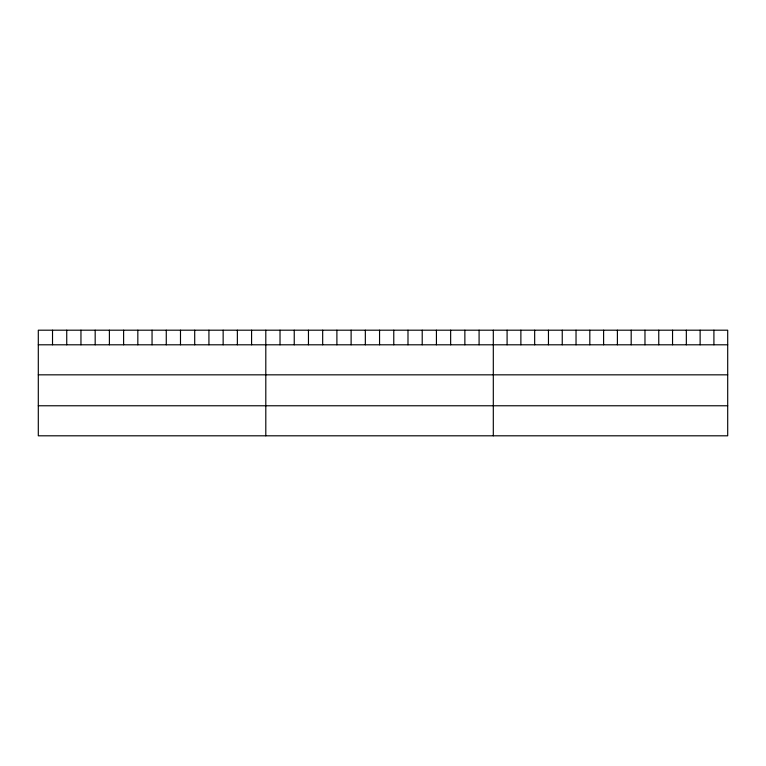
<?xml version="1.0" encoding="UTF-8"?>
<svg xmlns="http://www.w3.org/2000/svg" width="766" height="766" viewBox="0 0 766 766"><rect width="100%" height="100%" fill="white"/><g stroke="black" fill="none" stroke-linecap="round" stroke-linejoin="round"><path stroke-width="1.15" d="M727.7 344.796L727.7 435.806L38.3 435.806L38.3 330.194L727.7 330.194L727.7 344.796L38.3 344.796M38.3 374.833L727.7 374.833M38.3 405.769L727.7 405.769M713.912 330.194L713.912 344.796M700.124 330.194L700.124 344.796M686.336 330.194L686.336 344.796M672.548 330.194L672.548 344.796M658.76 330.194L658.76 344.796M644.972 330.194L644.972 344.796M631.184 330.194L631.184 344.796M617.396 330.194L617.396 344.796M603.608 330.194L603.608 344.796M589.82 330.194L589.82 344.796M576.032 330.194L576.032 344.796M562.244 330.194L562.244 344.796M548.456 330.194L548.456 344.796M534.668 330.194L534.668 344.796M520.88 330.194L520.88 344.796M507.092 330.194L507.092 344.796M493.304 330.194L493.304 435.806M479.085 330.194L479.085 344.796M464.866 330.194L464.866 344.796M450.647 330.194L450.647 344.796M436.429 330.194L436.429 344.796M422.21 330.194L422.21 344.796M407.991 330.194L407.991 344.796M393.772 330.194L393.772 344.796M379.553 330.194L379.553 344.796M365.334 330.194L365.334 344.796M351.115 330.194L351.115 344.796M336.896 330.194L336.896 344.796M322.678 330.194L322.678 344.796M308.459 330.194L308.459 344.796M294.24 330.194L294.24 344.796M280.021 330.194L280.021 344.796M265.802 330.194L265.802 435.806M251.583 330.194L251.583 344.796M237.364 330.194L237.364 344.796M223.145 330.194L223.145 344.796M208.927 330.194L208.927 344.796M194.708 330.194L194.708 344.796M180.489 330.194L180.489 344.796M166.27 330.194L166.27 344.796M152.051 330.194L152.051 344.796M137.832 330.194L137.832 344.796M123.613 330.194L123.613 344.796M109.394 330.194L109.394 344.796M95.176 330.194L95.176 344.796M80.957 330.194L80.957 344.796M66.738 330.194L66.738 344.796M52.519 330.194L52.519 344.796"/></g></svg>
